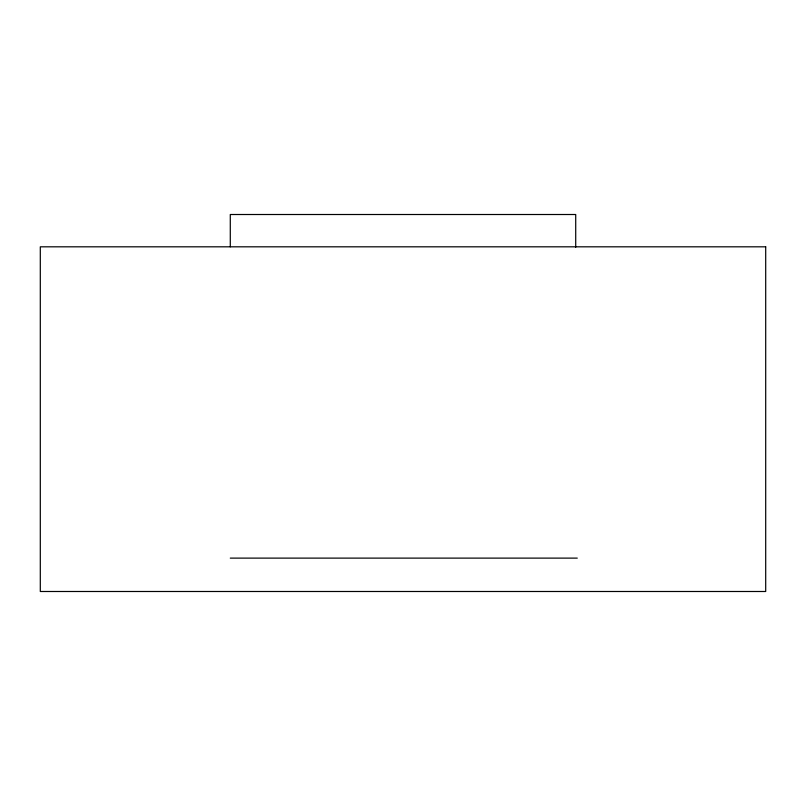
<?xml version="1.0" encoding="UTF-8"?>
<svg xmlns="http://www.w3.org/2000/svg" width="806" height="806" viewBox="0 0 806 806"><rect width="100%" height="100%" fill="white"/><g stroke="black" fill="none" stroke-linecap="round" stroke-linejoin="round"><path stroke-width="1.21" d="M230.284 558.115L577.267 558.115M575.716 247.22L575.716 214.507L230.284 214.507L230.284 246.817M765.7 246.817L40.3 246.817L40.3 591.493L765.7 591.493L765.7 246.817"/></g></svg>
